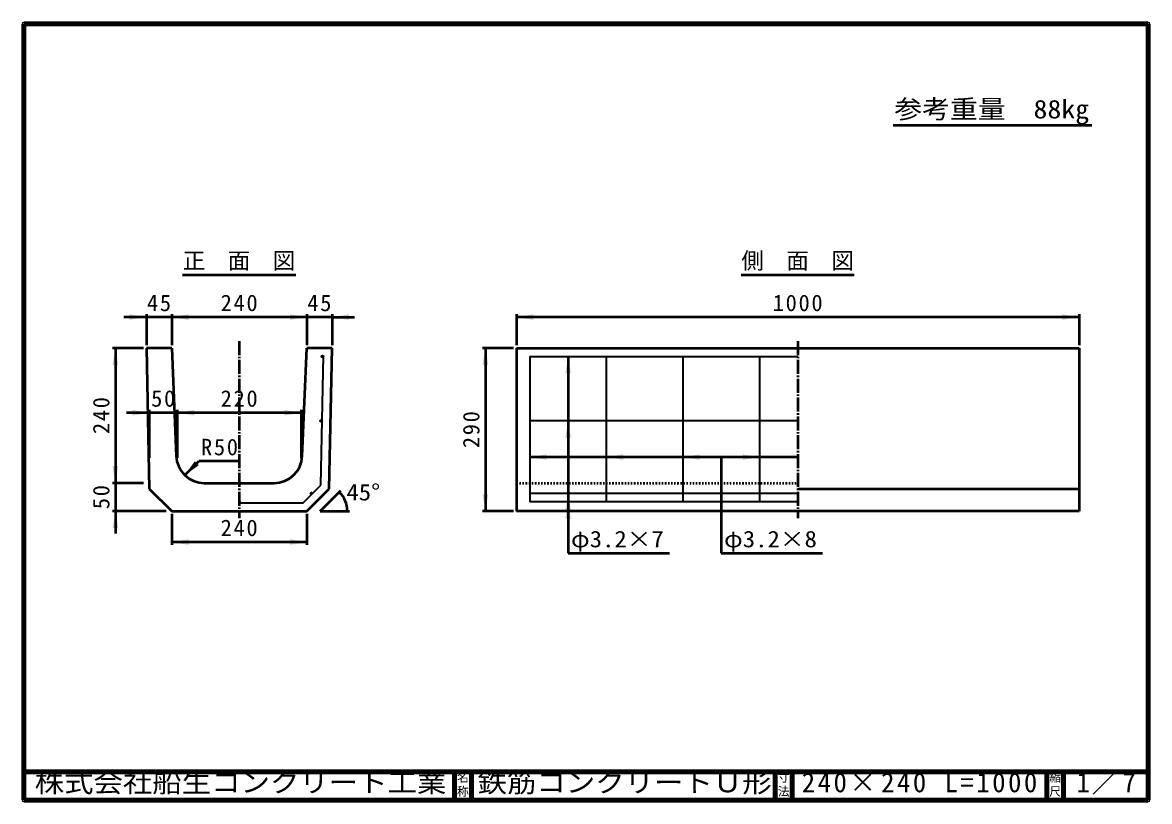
# Model space of a CAD drawing. Units: millimetres, scale not verified, with parts at other scales. Extents: x 100 to 4105, y 100 to 2870.
import ezdxf
from ezdxf.enums import TextEntityAlignment as Align

# ---------------------------------------------------------------- set-up
doc = ezdxf.new("R2010")
doc.units = ezdxf.units.MM
doc.header["$LTSCALE"] = 5
doc.linetypes.add('USER1', pattern=[2.2, 1, -1.2])
doc.linetypes.add('USER2', pattern=[13.4, 10, -1.2, 1, -1.2])
doc.layers.add('V-nasSTD', color=7, linetype='Continuous', lineweight=50)
doc.styles.add('ＭＳ ゴシック', font='')
doc.styles.get('ＭＳ ゴシック').set_extended_font_data('MS Gothic')

msp = doc.modelspace()

# ---------------------------------------------------------------- hatches: boundary and pattern name
at = {"layer": 'V-nasSTD'}
for points in [[(480, 1812.4), (540, 1822.4), (480, 1832.4)], [(690, 1832.4), (630, 1822.4), (690, 1812.4)], [(1050, 1812.4), (1110, 1822.4), (1050, 1832.4)], [(1260, 1832.4), (1200, 1822.4), (1260, 1812.4)], [(1915, 1832.4), (1855, 1822.4), (1915, 1812.4)], [(3795, 1812.4), (3855, 1822.4), (3795, 1832.4)], [(440, 1652.4), (430, 1712.4), (420, 1652.4)], [(1169.368, 1682.4, 0.41421), (1166.236, 1685.666, 0.41421), (1162.97, 1682.533, 1)], [(1755, 1652.4), (1745, 1712.4), (1735, 1652.4)], [(2049, 1622.467), (2039, 1682.467), (2029, 1622.467)], [(490, 1472.4), (550, 1482.4), (490, 1492.4)], [(710, 1492.4), (650, 1482.4), (710, 1472.4)], [(1030, 1472.4), (1090, 1482.4), (1030, 1492.4)], [(1164.603, 1453.667, 0.41421), (1161.471, 1456.933, 0.41421), (1158.205, 1453.8, 1)], [(2049, 1393.733), (2039, 1453.733), (2029, 1393.733)], [(1963, 1334.763), (1903, 1324.763), (1963, 1314.763)], [(2235, 1334.763), (2175, 1324.763), (2235, 1314.763)], [(2507, 1334.763), (2447, 1324.763), (2507, 1314.763)], [(2659, 1314.763), (2719, 1324.763), (2659, 1334.763)], [(420, 1292.4), (430, 1232.4), (440, 1292.4)], [(712.052, 1309.73), (676.697, 1260.232), (726.194, 1295.588)], [(870, 1168.8, -1), (870, 1162.4)], [(1128.703, 1193.529, 1), (1124.177, 1198.055, 1)], [(1735, 1192.4), (1745, 1132.4), (1755, 1192.4)], [(2049, 1135.792), (2039, 1195.792), (2029, 1135.792)], [(2049, 1105.6), (2039, 1165.6), (2029, 1105.6)], [(440, 1072.4), (430, 1132.4), (420, 1072.4)], [(690, 1032.4), (630, 1022.4), (690, 1012.4)], [(1050, 1012.4), (1110, 1022.4), (1050, 1032.4)]]:
    msp.add_hatch(color=256, dxfattribs=at).paths.add_polyline_path(points)

# ---------------------------------------------------------------- linework, layer by layer
at = {"layer": 'V-nasSTD', "lineweight": 100}
for p, q in [((105, 2865), (105, 105)), ((4100, 2865), (105, 2865)), ((4100, 105), (4100, 2865)), ((105, 205), (4100, 205)), ((1635, 205), (1635, 105)), ((1695, 205), (1695, 105)), ((2775, 205), (2775, 105)), ((2835, 205), (2835, 105)), ((3740, 205), (3740, 105)), ((3800, 205), (3800, 105)), ((105, 105), (4100, 105))]:
    msp.add_line(p, q, dxfattribs=at)
at = {"layer": 'V-nasSTD'}
for p, q in [((3194, 2505), (3900, 2505)), ((668.996, 1972.4), (1071.004, 1972.4)), ((2653.996, 1972.4), (3056.004, 1972.4)), ((540, 1822.4), (460, 1822.4)), ((540, 1832.4), (540, 1722.4)), ((630, 1822.4), (540, 1822.4)), ((630, 1832.4), (630, 1722.4)), ((1110, 1822.4), (630, 1822.4)), ((1110, 1832.4), (1110, 1722.4)), ((1200, 1822.4), (1110, 1822.4)), ((1200, 1832.4), (1200, 1722.4)), ((1200, 1822.4), (1280, 1822.4)), ((1855, 1832.4), (1855, 1722.4)), ((3855, 1822.4), (1855, 1822.4)), ((3855, 1832.4), (3855, 1722.4)), ((530, 1712.4), (420, 1712.4)), ((430, 1712.4), (430, 1232.4)), ((540, 1712.4), (550.426, 1211.974)), ((630, 1712.4), (540, 1712.4)), ((630, 1712.4), (646.007, 1328.237)), ((1093.993, 1328.237), (1110, 1712.4)), ((1200, 1712.4), (1110, 1712.4)), ((1189.574, 1211.974), (1200, 1712.4)), ((1845, 1712.4), (1735, 1712.4)), ((1745, 1712.4), (1745, 1132.4)), ((1855, 1712.4), (1855, 1132.4)), ((1855, 1712.4), (3855, 1712.4)), ((2039, 1682.467), (2039, 982.467)), ((3855, 1712.4), (3855, 1132.4)), ((550, 1482.4), (470, 1482.4)), ((550, 1492.4), (550, 1322.4)), ((650, 1482.4), (550, 1482.4)), ((650, 1492.4), (650, 1322.4)), ((1090, 1482.4), (650, 1482.4)), ((1090, 1492.4), (1090, 1322.4)), ((2855, 1324.763), (1903, 1324.763)), ((2583, 1324.763), (2583, 982.467)), ((676.697, 1260.232), (726.194, 1309.73)), ((866.194, 1309.73), (726.194, 1309.73)), ((530, 1232.4), (420, 1232.4)), ((430, 1232.4), (430, 1132.4)), ((550.426, 1211.974), (630, 1132.4)), ((745.92, 1232.4), (994.08, 1232.4)), ((1110, 1132.4), (1189.574, 1211.974)), ((1158, 1132.4), (1231.539, 1205.939)), ((2855, 1211.974), (3855, 1211.974)), ((610, 1132.4), (420, 1132.4)), ((430, 1132.4), (430, 1052.4)), ((630, 1132.4), (1110, 1132.4)), ((630, 1122.4), (630, 1012.4)), ((1110, 1122.4), (1110, 1012.4)), ((1158, 1132.4), (1262, 1132.4)), ((1845, 1132.4), (1735, 1132.4)), ((3855, 1132.4), (1855, 1132.4)), ((1110, 1022.4), (630, 1022.4)), ((2039, 982.467), (2399, 982.467)), ((2583, 982.467), (2943, 982.467))]:
    msp.add_line(p, q, dxfattribs=at)
at = {"layer": 'V-nasSTD', "linetype": 'USER2'}
for p, q in [((870, 1737.4), (870, 1107.4)), ((2855, 1737.4), (2855, 1107.4))]:
    msp.add_line(p, q, dxfattribs=at)
at = {"layer": 'V-nasSTD', "lineweight": 35}
for p, q in [((1159.832, 1224.659), (1169.437, 1685.667)), ((1903, 1682.467), (2855, 1682.467)), ((1903, 1682.467), (1903, 1165.6)), ((2175, 1165.6), (2175, 1682.467)), ((2447, 1682.467), (2447, 1165.6)), ((2719, 1682.467), (2719, 1165.6)), ((2855, 1453.733), (1903, 1453.733)), ((1097.574, 1162.4), (1159.832, 1224.659)), ((870, 1162.4), (870, 1168.8)), ((870, 1162.4), (1097.574, 1162.4)), ((1903, 1195.792), (2855, 1195.792)), ((2855, 1165.6), (1903, 1165.6))]:
    msp.add_line(p, q, dxfattribs=at)
at = {"layer": 'V-nasSTD', "linetype": 'USER1'}
msp.add_line((1855, 1232.4), (2855, 1232.4), dxfattribs=at)
at = {"layer": 'V-nasSTD', "lineweight": 13}
msp.add_lwpolyline([(100, 100), (100, 2870), (4105, 2870), (4105, 100)], close=True, dxfattribs=at)
at = {"layer": 'V-nasSTD', "lineweight": 35}
for centre in [(1166.169, 1682.467), (1161.404, 1453.733), (1126.44, 1195.792)]:
    msp.add_circle(centre, 3.2, dxfattribs=at)
at = {"layer": 'V-nasSTD'}
for centre, radius, start, end in [((745.92, 1332.4), 100, 182.38594, 270), ((994.08, 1332.4), 100, 270, 357.61406), ((1158, 1132.4), 96, 0, 45)]:
    msp.add_arc(centre, radius, start, end, dxfattribs=at)
at = {"layer": 'V-nasSTD', "lineweight": 35}
msp.add_arc((870, 1165.6), 3.2, 270, 90, dxfattribs=at)
msp.add_arc((870, 1165.6), 3.2, 270, 90, dxfattribs=at)

# ---------------------------------------------------------------- texts
at = {"layer": 'V-nasSTD', "style": 'ＭＳ ゴシック', "width": 1.1}
for s, height, p in [('参考重量\u300088kg', 65.98, (3198, 2595)), ('45°', 58.65, (1251.041, 1229.008)), ('φ3.2×7', 58.65, (2049, 1062.467)), ('φ3.2×8', 58.65, (2593, 1062.467)), ('株式会社船生コンクリート工業', 69.65, (143.25, 202.55)), ('鉄筋コンクリートＵ形', 69.65, (1717.25, 202.47))]:
    msp.add_text(s, height=height, dxfattribs=at).set_placement(p, align=Align.TOP_LEFT)
at = {"layer": 'V-nasSTD', "style": 'ＭＳ ゴシック'}
for s, height, p in [('正\u3000面\u3000図', 58.65, (669.496, 2052.4)), ('側\u3000面\u3000図', 58.65, (2654.496, 2052.4)), ('名', 30.79, (1643.982, 200.999)), ('寸', 30.79, (2783.982, 200.999)), ('縮', 30.79, (3748.982, 200.999)), ('称', 30.79, (1643.976, 151.01)), ('法', 30.79, (2783.976, 151.01)), ('尺', 30.79, (3748.976, 151.01))]:
    msp.add_text(s, height=height, dxfattribs=at).set_placement(p, align=Align.TOP_LEFT)
at = {"layer": 'V-nasSTD', "attachment_point": 1, "style": 'ＭＳ ゴシック'}
for s, insert, char_height in [('\\T1.15;45', (542, 1902.4), 58.65), ('\\T1.15;240', (804, 1902.4), 58.65), ('\\T1.15;45', (1112, 1902.4), 58.65), ('\\T1.15;1000', (2766, 1902.4), 58.65), ('\\T1.15;50', (557, 1562.4), 58.65), ('\\T1.15;220', (804, 1562.4), 58.65), ('\\T1.15;R50', (734.194, 1389.73), 58.65), ('\\T1.15;240', (804, 1102.4), 58.65), ('\\T1.19;240×240\\~L=1000', (2869.5, 202.508), 69.65), ('\\T1.15;1／7', (3845.521, 202.582), 69.65)]:
    msp.add_mtext(s, dxfattribs=dict(at, insert=insert, char_height=char_height))
at = {"layer": 'V-nasSTD', "char_height": 58.65, "attachment_point": 1, "rotation": 90, "style": 'ＭＳ ゴシック'}
for s, insert in [('\\T1.15;240', (350, 1406.4)), ('\\T1.15;290', (1665, 1356.4)), ('\\T1.15;50', (350, 1139.4))]:
    msp.add_mtext(s, dxfattribs=dict(at, insert=insert))

doc.saveas('drawing.dxf')
